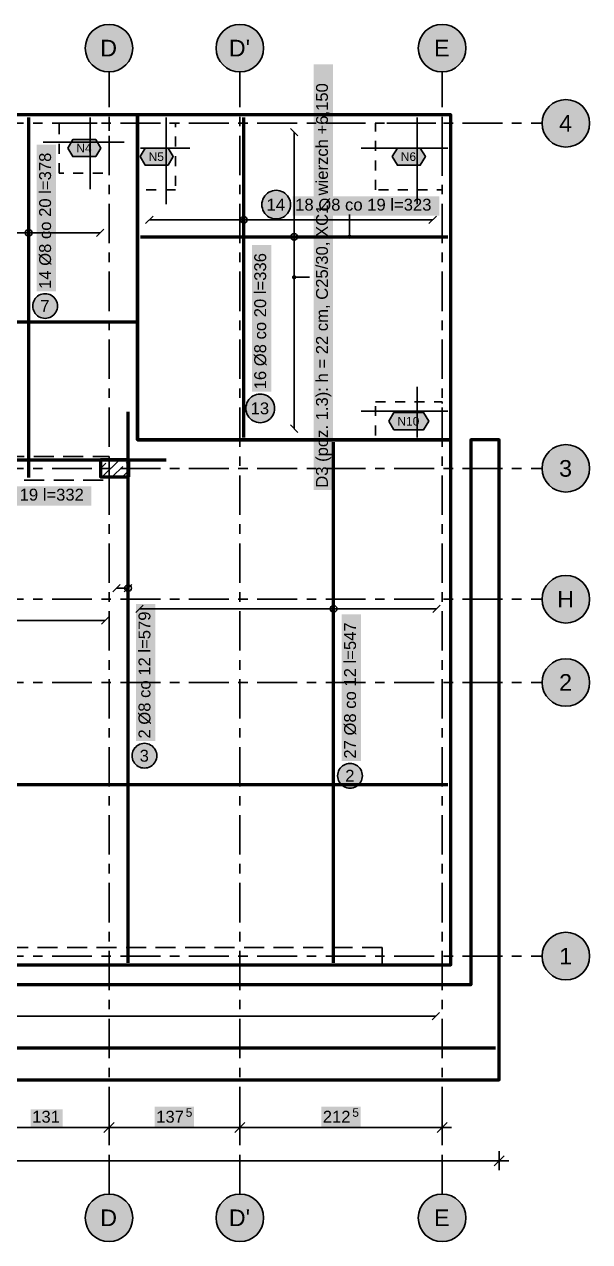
# Model space of a CAD drawing. Header units: metres. Extents: x -4.1 to 13.6, y -3 to 9.8.
# Drawn here: x 7.61 to 13.55, y -3 to 9.79 of the extents above; entities that cross this region are included whole.
import ezdxf

# ---------------------------------------------------------------- set-up
doc = ezdxf.new("R2010")
doc.units = ezdxf.units.M
for name, pattern in [('KRESKOWA', [5.25, 4.2, -1.05]), ('KRESKOWA_DROBNA', [3.15, 2.1, -1.05]), ('PUNKTOWA', [10.5, 8.4, -1.05, 0, -1.05])]:
    doc.linetypes.add(name, pattern=pattern)
for name, color, linetype, lineweight in [('A-KRESKOWANIE', 8, 'Continuous', 18), ('A-MASKA', 7, 'Continuous', 18), ('A-OPISY', 2, 'Continuous', 25), ('K-KONSTR', 7, 'Continuous', 50), ('K-OSIE', 1, 'PUNKTOWA', 25), ('K-WYMIARY', 1, 'Continuous', 25), ('K-ZBROJENIE', 1, 'Continuous', 100), ('K-ZBROJENIE-OPIS', 2, 'Continuous', 25)]:
    doc.layers.add(name, color=color, linetype=linetype, lineweight=lineweight)
doc.styles.add('PL_ARIAL', font='arial.ttf')

msp = doc.modelspace()

# ---------------------------------------------------------------- hatches: boundary and pattern name
at = {"layer": 'A-MASKA', "true_color": 0xffffff}
for points in [[(10.853, 4.896), (10.853, 9.369), (10.65, 9.369), (10.65, 4.896)], [(7.944, 6.985), (7.944, 8.525), (7.741, 8.525), (7.741, 6.985)], [(10.431, 7.781), (11.971, 7.781), (11.971, 7.983), (10.431, 7.983)], [(10.204, 5.93), (10.204, 7.47), (10.001, 7.47), (10.001, 5.93)], [(6.876, 4.733), (8.314, 4.733), (8.314, 4.936), (6.876, 4.936)], [(8.987, 2.261), (8.987, 3.699), (8.785, 3.699), (8.785, 2.261)], [(11.147, 2.05), (11.147, 3.59), (10.945, 3.59), (10.945, 2.05)], [(7.678, -1.792), (8.012, -1.792), (8.012, -1.61), (7.678, -1.61)], [(8.981, -1.792), (9.394, -1.792), (9.394, -1.583), (8.981, -1.583)], [(10.731, -1.792), (11.144, -1.792), (11.144, -1.583), (10.731, -1.583)]]:
    msp.add_hatch(color=7, dxfattribs=at).paths.add_polyline_path(points)
at = {"layer": 'A-OPISY', "true_color": 0x000000}
msp.add_hatch(color=7, dxfattribs=at).paths.add_polyline_path([(10.468, 7.133), (10.467, 7.138), (10.464, 7.144), (10.461, 7.148), (10.456, 7.152), (10.451, 7.154), (10.445, 7.155), (10.439, 7.154), (10.434, 7.152), (10.429, 7.148), (10.426, 7.144), (10.423, 7.138), (10.422, 7.133), (10.423, 7.127), (10.426, 7.121), (10.429, 7.117), (10.434, 7.113), (10.439, 7.111), (10.445, 7.11), (10.451, 7.111), (10.456, 7.113), (10.461, 7.117), (10.464, 7.121), (10.467, 7.127)])
at = {"layer": 'K-OSIE', "true_color": 0xffffff}
for points in [[(8.75, 9.54), (8.748, 9.573), (8.741, 9.605), (8.731, 9.636), (8.717, 9.665), (8.698, 9.692), (8.677, 9.717), (8.652, 9.738), (8.625, 9.757), (8.596, 9.771), (8.565, 9.781), (8.533, 9.788), (8.5, 9.79), (8.467, 9.788), (8.435, 9.781), (8.404, 9.771), (8.375, 9.757), (8.348, 9.738), (8.323, 9.717), (8.302, 9.692), (8.283, 9.665), (8.269, 9.636), (8.259, 9.605), (8.252, 9.573), (8.25, 9.54), (8.252, 9.507), (8.259, 9.475), (8.269, 9.444), (8.283, 9.415), (8.302, 9.388), (8.323, 9.363), (8.348, 9.342), (8.375, 9.323), (8.404, 9.309), (8.435, 9.299), (8.467, 9.292), (8.5, 9.29), (8.533, 9.292), (8.565, 9.299), (8.596, 9.309), (8.625, 9.323), (8.652, 9.342), (8.677, 9.363), (8.698, 9.388), (8.717, 9.415), (8.731, 9.444), (8.741, 9.475), (8.748, 9.507)], [(10.125, 9.54), (10.123, 9.573), (10.116, 9.605), (10.106, 9.636), (10.092, 9.665), (10.073, 9.692), (10.052, 9.717), (10.027, 9.738), (10, 9.757), (9.971, 9.771), (9.94, 9.781), (9.908, 9.788), (9.875, 9.79), (9.842, 9.788), (9.81, 9.781), (9.779, 9.771), (9.75, 9.757), (9.723, 9.738), (9.698, 9.717), (9.677, 9.692), (9.658, 9.665), (9.644, 9.636), (9.634, 9.605), (9.627, 9.573), (9.625, 9.54), (9.627, 9.507), (9.634, 9.475), (9.644, 9.444), (9.658, 9.415), (9.677, 9.388), (9.698, 9.363), (9.723, 9.342), (9.75, 9.323), (9.779, 9.309), (9.81, 9.299), (9.842, 9.292), (9.875, 9.29), (9.908, 9.292), (9.94, 9.299), (9.971, 9.309), (10, 9.323), (10.027, 9.342), (10.052, 9.363), (10.073, 9.388), (10.092, 9.415), (10.106, 9.444), (10.116, 9.475), (10.123, 9.507)], [(12.25, 9.54), (12.248, 9.573), (12.241, 9.605), (12.231, 9.636), (12.217, 9.665), (12.198, 9.692), (12.177, 9.717), (12.152, 9.738), (12.125, 9.757), (12.096, 9.771), (12.065, 9.781), (12.033, 9.788), (12, 9.79), (11.967, 9.788), (11.935, 9.781), (11.904, 9.771), (11.875, 9.757), (11.848, 9.738), (11.823, 9.717), (11.802, 9.692), (11.783, 9.665), (11.769, 9.636), (11.759, 9.605), (11.752, 9.573), (11.75, 9.54), (11.752, 9.507), (11.759, 9.475), (11.769, 9.444), (11.783, 9.415), (11.802, 9.388), (11.823, 9.363), (11.848, 9.342), (11.875, 9.323), (11.904, 9.309), (11.935, 9.299), (11.967, 9.292), (12, 9.29), (12.033, 9.292), (12.065, 9.299), (12.096, 9.309), (12.125, 9.323), (12.152, 9.342), (12.177, 9.363), (12.198, 9.388), (12.217, 9.415), (12.231, 9.444), (12.241, 9.475), (12.248, 9.507)], [(13.55, 8.75), (13.548, 8.783), (13.541, 8.815), (13.531, 8.846), (13.517, 8.875), (13.498, 8.902), (13.477, 8.927), (13.452, 8.948), (13.425, 8.967), (13.396, 8.981), (13.365, 8.991), (13.333, 8.998), (13.3, 9), (13.267, 8.998), (13.235, 8.991), (13.204, 8.981), (13.175, 8.967), (13.148, 8.948), (13.123, 8.927), (13.102, 8.902), (13.083, 8.875), (13.069, 8.846), (13.059, 8.815), (13.052, 8.783), (13.05, 8.75), (13.052, 8.717), (13.059, 8.685), (13.069, 8.654), (13.083, 8.625), (13.102, 8.598), (13.123, 8.573), (13.148, 8.552), (13.175, 8.533), (13.204, 8.519), (13.235, 8.509), (13.267, 8.502), (13.3, 8.5), (13.333, 8.502), (13.365, 8.509), (13.396, 8.519), (13.425, 8.533), (13.452, 8.552), (13.477, 8.573), (13.498, 8.598), (13.517, 8.625), (13.531, 8.654), (13.541, 8.685), (13.548, 8.717)], [(13.55, 5.125), (13.548, 5.158), (13.541, 5.19), (13.531, 5.221), (13.517, 5.25), (13.498, 5.277), (13.477, 5.302), (13.452, 5.323), (13.425, 5.342), (13.396, 5.356), (13.365, 5.366), (13.333, 5.373), (13.3, 5.375), (13.267, 5.373), (13.235, 5.366), (13.204, 5.356), (13.175, 5.342), (13.148, 5.323), (13.123, 5.302), (13.102, 5.277), (13.083, 5.25), (13.069, 5.221), (13.059, 5.19), (13.052, 5.158), (13.05, 5.125), (13.052, 5.092), (13.059, 5.06), (13.069, 5.029), (13.083, 5), (13.102, 4.973), (13.123, 4.948), (13.148, 4.927), (13.175, 4.908), (13.204, 4.894), (13.235, 4.884), (13.267, 4.877), (13.3, 4.875), (13.333, 4.877), (13.365, 4.884), (13.396, 4.894), (13.425, 4.908), (13.452, 4.927), (13.477, 4.948), (13.498, 4.973), (13.517, 5), (13.531, 5.029), (13.541, 5.06), (13.548, 5.092)], [(13.55, 3.75), (13.548, 3.783), (13.541, 3.815), (13.531, 3.846), (13.517, 3.875), (13.498, 3.902), (13.477, 3.927), (13.452, 3.948), (13.425, 3.967), (13.396, 3.981), (13.365, 3.991), (13.333, 3.998), (13.3, 4), (13.267, 3.998), (13.235, 3.991), (13.204, 3.981), (13.175, 3.967), (13.148, 3.948), (13.123, 3.927), (13.102, 3.902), (13.083, 3.875), (13.069, 3.846), (13.059, 3.815), (13.052, 3.783), (13.05, 3.75), (13.052, 3.717), (13.059, 3.685), (13.069, 3.654), (13.083, 3.625), (13.102, 3.598), (13.123, 3.573), (13.148, 3.552), (13.175, 3.533), (13.204, 3.519), (13.235, 3.509), (13.267, 3.502), (13.3, 3.5), (13.333, 3.502), (13.365, 3.509), (13.396, 3.519), (13.425, 3.533), (13.452, 3.552), (13.477, 3.573), (13.498, 3.598), (13.517, 3.625), (13.531, 3.654), (13.541, 3.685), (13.548, 3.717)], [(13.55, 2.875), (13.548, 2.908), (13.541, 2.94), (13.531, 2.971), (13.517, 3), (13.498, 3.027), (13.477, 3.052), (13.452, 3.073), (13.425, 3.092), (13.396, 3.106), (13.365, 3.116), (13.333, 3.123), (13.3, 3.125), (13.267, 3.123), (13.235, 3.116), (13.204, 3.106), (13.175, 3.092), (13.148, 3.073), (13.123, 3.052), (13.102, 3.027), (13.083, 3), (13.069, 2.971), (13.059, 2.94), (13.052, 2.908), (13.05, 2.875), (13.052, 2.842), (13.059, 2.81), (13.069, 2.779), (13.083, 2.75), (13.102, 2.723), (13.123, 2.698), (13.148, 2.677), (13.175, 2.658), (13.204, 2.644), (13.235, 2.634), (13.267, 2.627), (13.3, 2.625), (13.333, 2.627), (13.365, 2.634), (13.396, 2.644), (13.425, 2.658), (13.452, 2.677), (13.477, 2.698), (13.498, 2.723), (13.517, 2.75), (13.531, 2.779), (13.541, 2.81), (13.548, 2.842)], [(13.55, 0), (13.548, 0.033), (13.541, 0.065), (13.531, 0.096), (13.517, 0.125), (13.498, 0.152), (13.477, 0.177), (13.452, 0.198), (13.425, 0.217), (13.396, 0.231), (13.365, 0.241), (13.333, 0.248), (13.3, 0.25), (13.267, 0.248), (13.235, 0.241), (13.204, 0.231), (13.175, 0.217), (13.148, 0.198), (13.123, 0.177), (13.102, 0.152), (13.083, 0.125), (13.069, 0.096), (13.059, 0.065), (13.052, 0.033), (13.05, 0), (13.052, -0.033), (13.059, -0.065), (13.069, -0.096), (13.083, -0.125), (13.102, -0.152), (13.123, -0.177), (13.148, -0.198), (13.175, -0.217), (13.204, -0.231), (13.235, -0.241), (13.267, -0.248), (13.3, -0.25), (13.333, -0.248), (13.365, -0.241), (13.396, -0.231), (13.425, -0.217), (13.452, -0.198), (13.477, -0.177), (13.498, -0.152), (13.517, -0.125), (13.531, -0.096), (13.541, -0.065), (13.548, -0.033)], [(8.75, -2.75), (8.748, -2.717), (8.741, -2.685), (8.731, -2.654), (8.717, -2.625), (8.698, -2.598), (8.677, -2.573), (8.652, -2.552), (8.625, -2.533), (8.596, -2.519), (8.565, -2.509), (8.533, -2.502), (8.5, -2.5), (8.467, -2.502), (8.435, -2.509), (8.404, -2.519), (8.375, -2.533), (8.348, -2.552), (8.323, -2.573), (8.302, -2.598), (8.283, -2.625), (8.269, -2.654), (8.259, -2.685), (8.252, -2.717), (8.25, -2.75), (8.252, -2.783), (8.259, -2.815), (8.269, -2.846), (8.283, -2.875), (8.302, -2.902), (8.323, -2.927), (8.348, -2.948), (8.375, -2.967), (8.404, -2.981), (8.435, -2.991), (8.467, -2.998), (8.5, -3), (8.533, -2.998), (8.565, -2.991), (8.596, -2.981), (8.625, -2.967), (8.652, -2.948), (8.677, -2.927), (8.698, -2.902), (8.717, -2.875), (8.731, -2.846), (8.741, -2.815), (8.748, -2.783)], [(10.125, -2.75), (10.123, -2.717), (10.116, -2.685), (10.106, -2.654), (10.092, -2.625), (10.073, -2.598), (10.052, -2.573), (10.027, -2.552), (10, -2.533), (9.971, -2.519), (9.94, -2.509), (9.908, -2.502), (9.875, -2.5), (9.842, -2.502), (9.81, -2.509), (9.779, -2.519), (9.75, -2.533), (9.723, -2.552), (9.698, -2.573), (9.677, -2.598), (9.658, -2.625), (9.644, -2.654), (9.634, -2.685), (9.627, -2.717), (9.625, -2.75), (9.627, -2.783), (9.634, -2.815), (9.644, -2.846), (9.658, -2.875), (9.677, -2.902), (9.698, -2.927), (9.723, -2.948), (9.75, -2.967), (9.779, -2.981), (9.81, -2.991), (9.842, -2.998), (9.875, -3), (9.908, -2.998), (9.94, -2.991), (9.971, -2.981), (10, -2.967), (10.027, -2.948), (10.052, -2.927), (10.073, -2.902), (10.092, -2.875), (10.106, -2.846), (10.116, -2.815), (10.123, -2.783)], [(12.25, -2.75), (12.248, -2.717), (12.241, -2.685), (12.231, -2.654), (12.217, -2.625), (12.198, -2.598), (12.177, -2.573), (12.152, -2.552), (12.125, -2.533), (12.096, -2.519), (12.065, -2.509), (12.033, -2.502), (12, -2.5), (11.967, -2.502), (11.935, -2.509), (11.904, -2.519), (11.875, -2.533), (11.848, -2.552), (11.823, -2.573), (11.802, -2.598), (11.783, -2.625), (11.769, -2.654), (11.759, -2.685), (11.752, -2.717), (11.75, -2.75), (11.752, -2.783), (11.759, -2.815), (11.769, -2.846), (11.783, -2.875), (11.802, -2.902), (11.823, -2.927), (11.848, -2.948), (11.875, -2.967), (11.904, -2.981), (11.935, -2.991), (11.967, -2.998), (12, -3), (12.033, -2.998), (12.065, -2.991), (12.096, -2.981), (12.125, -2.967), (12.152, -2.948), (12.177, -2.927), (12.198, -2.902), (12.217, -2.875), (12.231, -2.846), (12.241, -2.815), (12.248, -2.783)]]:
    msp.add_hatch(color=7, dxfattribs=at).paths.add_polyline_path(points)
at = {"layer": 'K-ZBROJENIE-OPIS', "true_color": 0xffffff}
for points in [[(8.066, 8.49), (8.12, 8.58), (8.36, 8.58), (8.414, 8.49), (8.36, 8.4), (8.12, 8.4)], [(8.826, 8.4), (8.88, 8.49), (9.12, 8.49), (9.174, 8.4), (9.12, 8.31), (8.88, 8.31)], [(11.476, 8.4), (11.53, 8.49), (11.77, 8.49), (11.824, 8.4), (11.77, 8.31), (11.53, 8.31)], [(10.407, 7.896), (10.406, 7.916), (10.402, 7.935), (10.396, 7.954), (10.387, 7.971), (10.376, 7.988), (10.363, 8.003), (10.348, 8.016), (10.332, 8.027), (10.314, 8.035), (10.296, 8.042), (10.276, 8.046), (10.256, 8.047), (10.237, 8.046), (10.217, 8.042), (10.199, 8.035), (10.181, 8.027), (10.164, 8.016), (10.15, 8.003), (10.137, 7.988), (10.126, 7.971), (10.117, 7.954), (10.111, 7.935), (10.107, 7.916), (10.105, 7.896), (10.107, 7.876), (10.111, 7.857), (10.117, 7.838), (10.126, 7.82), (10.137, 7.804), (10.15, 7.789), (10.164, 7.776), (10.181, 7.765), (10.199, 7.756), (10.217, 7.75), (10.237, 7.746), (10.256, 7.745), (10.276, 7.746), (10.296, 7.75), (10.314, 7.756), (10.332, 7.765), (10.348, 7.776), (10.363, 7.789), (10.376, 7.804), (10.387, 7.82), (10.396, 7.838), (10.402, 7.857), (10.406, 7.876)], [(7.959, 6.83), (7.958, 6.847), (7.954, 6.864), (7.949, 6.88), (7.941, 6.895), (7.932, 6.91), (7.921, 6.922), (7.908, 6.934), (7.894, 6.943), (7.878, 6.951), (7.862, 6.956), (7.846, 6.959), (7.829, 6.96), (7.812, 6.959), (7.795, 6.956), (7.779, 6.951), (7.764, 6.943), (7.75, 6.934), (7.737, 6.922), (7.726, 6.91), (7.716, 6.895), (7.709, 6.88), (7.703, 6.864), (7.7, 6.847), (7.699, 6.83), (7.7, 6.813), (7.703, 6.797), (7.709, 6.781), (7.716, 6.765), (7.726, 6.751), (7.737, 6.739), (7.75, 6.727), (7.764, 6.718), (7.779, 6.71), (7.795, 6.705), (7.812, 6.702), (7.829, 6.7), (7.846, 6.702), (7.862, 6.705), (7.878, 6.71), (7.894, 6.718), (7.908, 6.727), (7.921, 6.739), (7.932, 6.751), (7.941, 6.765), (7.949, 6.781), (7.954, 6.797), (7.958, 6.813)], [(10.24, 5.755), (10.239, 5.775), (10.235, 5.794), (10.228, 5.813), (10.22, 5.831), (10.209, 5.847), (10.196, 5.862), (10.181, 5.875), (10.164, 5.886), (10.147, 5.895), (10.128, 5.901), (10.109, 5.905), (10.089, 5.906), (10.069, 5.905), (10.05, 5.901), (10.031, 5.895), (10.013, 5.886), (9.997, 5.875), (9.982, 5.862), (9.969, 5.847), (9.958, 5.831), (9.949, 5.813), (9.943, 5.794), (9.939, 5.775), (9.938, 5.755), (9.939, 5.736), (9.943, 5.716), (9.949, 5.697), (9.958, 5.68), (9.969, 5.663), (9.982, 5.648), (9.997, 5.635), (10.013, 5.624), (10.031, 5.616), (10.05, 5.609), (10.069, 5.605), (10.089, 5.604), (10.109, 5.605), (10.128, 5.609), (10.147, 5.616), (10.164, 5.624), (10.181, 5.635), (10.196, 5.648), (10.209, 5.663), (10.22, 5.68), (10.228, 5.697), (10.235, 5.716), (10.239, 5.736)], [(11.44, 5.62), (11.494, 5.71), (11.806, 5.71), (11.86, 5.62), (11.806, 5.53), (11.494, 5.53)], [(9.002, 2.106), (9.001, 2.123), (8.998, 2.139), (8.993, 2.155), (8.985, 2.171), (8.976, 2.185), (8.964, 2.197), (8.952, 2.209), (8.937, 2.218), (8.922, 2.226), (8.906, 2.231), (8.889, 2.234), (8.872, 2.236), (8.856, 2.234), (8.839, 2.231), (8.823, 2.226), (8.807, 2.218), (8.793, 2.209), (8.781, 2.197), (8.769, 2.185), (8.76, 2.171), (8.752, 2.155), (8.747, 2.139), (8.744, 2.123), (8.742, 2.106), (8.744, 2.089), (8.747, 2.072), (8.752, 2.056), (8.76, 2.041), (8.769, 2.026), (8.781, 2.014), (8.793, 2.002), (8.807, 1.993), (8.823, 1.985), (8.839, 1.98), (8.856, 1.977), (8.872, 1.976), (8.889, 1.977), (8.906, 1.98), (8.922, 1.985), (8.937, 1.993), (8.952, 2.002), (8.964, 2.014), (8.976, 2.026), (8.985, 2.041), (8.993, 2.056), (8.998, 2.072), (9.001, 2.089)], [(11.162, 1.895), (11.161, 1.912), (11.158, 1.929), (11.153, 1.945), (11.145, 1.96), (11.136, 1.974), (11.124, 1.987), (11.112, 1.998), (11.097, 2.008), (11.082, 2.015), (11.066, 2.021), (11.049, 2.024), (11.032, 2.025), (11.016, 2.024), (10.999, 2.021), (10.983, 2.015), (10.967, 2.008), (10.953, 1.998), (10.941, 1.987), (10.929, 1.974), (10.92, 1.96), (10.912, 1.945), (10.907, 1.929), (10.904, 1.912), (10.902, 1.895), (10.904, 1.878), (10.907, 1.861), (10.912, 1.845), (10.92, 1.83), (10.929, 1.816), (10.941, 1.803), (10.953, 1.792), (10.967, 1.782), (10.983, 1.775), (10.999, 1.769), (11.016, 1.766), (11.032, 1.765), (11.049, 1.766), (11.066, 1.769), (11.082, 1.775), (11.097, 1.782), (11.112, 1.792), (11.124, 1.803), (11.136, 1.816), (11.145, 1.83), (11.153, 1.845), (11.158, 1.861), (11.161, 1.878)]]:
    msp.add_hatch(color=7, dxfattribs=at).paths.add_polyline_path(points)
at = {"layer": 'K-ZBROJENIE-OPIS', "true_color": 0x000000}
msp.add_hatch(color=7, dxfattribs=at).paths.add_polyline_path([(11.049, 7.558), (11.048, 7.564), (11.046, 7.57), (11.042, 7.574), (11.038, 7.578), (11.032, 7.58), (11.026, 7.581), (11.021, 7.58), (11.015, 7.578), (11.01, 7.574), (11.007, 7.57), (11.005, 7.564), (11.004, 7.558), (11.005, 7.553), (11.007, 7.547), (11.01, 7.542), (11.015, 7.539), (11.021, 7.537), (11.026, 7.536), (11.032, 7.537), (11.038, 7.539), (11.042, 7.542), (11.046, 7.547), (11.048, 7.553)])

# ---------------------------------------------------------------- linework, layer by layer
at = {"layer": 'A-KRESKOWANIE', "lineweight": 25, "ltscale": 0.05}
for points in [[(8.41, 5.122), (8.468, 5.18)], [(8.429, 5.035), (8.609, 5.215)], [(8.503, 5.215), (8.503, 5.215)], [(8.538, 5.038), (8.644, 5.144)], [(8.68, 5.18), (8.71, 5.21)], [(8.641, 5.035), (8.71, 5.104)]]:
    msp.add_lwpolyline(points, dxfattribs=at)
at = {"layer": 'A-OPISY', "lineweight": 35, "ltscale": 0.05}
msp.add_lwpolyline([(10.445, 7.133), (10.605, 7.133)], dxfattribs=at)
at = {"layer": 'K-KONSTR', "lineweight": 70, "ltscale": 0.05}
for points in [[(-0.09, -0.09), (12.09, -0.09), (12.09, 5.425), (8.8, 5.425), (8.8, 8.84), (3.575, 8.84), (3.575, 5.425), (-0.09, 5.425)], [(8.8, 5.425), (12.09, 5.425), (12.09, 8.84), (8.8, 8.84)], [(-2.4, -1.3), (12.6, -1.3), (12.6, 5.425), (12.3, 5.425), (12.3, -0.3), (-1.3, -0.3), (-1.3, 5.425), (-2.4, 5.425)], [(8.71, 5.035), (8.71, 5.215), (8.41, 5.215), (8.41, 5.035)]]:
    msp.add_lwpolyline(points, close=True, dxfattribs=at)
at = {"layer": 'K-KONSTR', "linetype": 'KRESKOWA', "lineweight": 35, "ltscale": 0.05, "flags": 128}
for points in [[(8.5, 5.25), (8.5, 5), (5.875, 5), (5.875, 5.25)], [(11.37, 0.09), (11.37, -0.09), (3.85, -0.09), (3.85, 0.09)]]:
    msp.add_lwpolyline(points, close=True, dxfattribs=at)
at = {"layer": 'K-OSIE', "linetype": 'PUNKTOWA', "lineweight": 35, "ltscale": 0.049248, "flags": 128}
for points in [[(8.5, -2.5), (8.5, 9.29)], [(9.875, -2.5), (9.875, 9.29)], [(12, -2.5), (12, 9.29)]]:
    msp.add_lwpolyline(points, dxfattribs=at)
at = {"layer": 'K-OSIE', "linetype": 'PUNKTOWA', "lineweight": 35, "ltscale": 0.049865, "flags": 128}
for points in [[(-3.6, 8.75), (13.05, 8.75)], [(-3.6, 5.125), (13.05, 5.125)], [(-3.6, 3.75), (13.05, 3.75)], [(-3.6, 2.875), (13.05, 2.875)], [(-3.6, 0), (13.05, 0)]]:
    msp.add_lwpolyline(points, dxfattribs=at)
at = {"layer": 'K-OSIE', "linetype": 'Continuous', "lineweight": 35, "ltscale": 0.05}
for centre in [(8.5, 9.54), (9.875, 9.54), (12, 9.54), (13.3, 8.75), (13.3, 5.125), (13.3, 3.75), (13.3, 2.875), (13.3, 0), (8.5, -2.75), (9.875, -2.75), (12, -2.75)]:
    msp.add_circle(centre, 0.25, dxfattribs=at)
at = {"layer": 'K-WYMIARY', "lineweight": 35, "ltscale": 0.05}
for points in [[(8.447, -1.853), (8.553, -1.747)], [(8.5, -1.7), (8.5, -1.9)], [(9.822, -1.853), (9.928, -1.747)], [(9.875, -1.7), (9.875, -1.9)], [(11.947, -1.853), (12.053, -1.747)], [(12, -1.7), (12, -1.9)], [(-1.1, -1.8), (12.1, -1.8)], [(-2.5, -2.15), (12.7, -2.15)], [(12.547, -2.203), (12.653, -2.097)], [(12.6, -2.05), (12.6, -2.25)]]:
    msp.add_lwpolyline(points, dxfattribs=at)
at = {"layer": 'K-ZBROJENIE', "lineweight": 70, "ltscale": 0.05}
for points in [[(7.656, 5.03), (7.656, 8.81)], [(9.916, 5.45), (9.916, 8.81)], [(8.83, 7.558), (12.06, 7.558)], [(5.78, 6.666), (8.78, 6.666)], [(8.7, -0.07), (8.7, 5.72)], [(10.86, -0.07), (10.86, 5.4)], [(5.78, 5.216), (9.1, 5.216)], [(-0.07, 1.803), (12.06, 1.803)], [(-2.36, -0.965), (12.56, -0.965)]]:
    msp.add_lwpolyline(points, dxfattribs=at)
at = {"layer": 'K-ZBROJENIE', "lineweight": 35, "ltscale": 0.05}
for points in [[(8.303, 8.06), (8.303, 8.81)], [(9.1, 7.9), (9.1, 8.81)], [(11.738, 7.9), (11.738, 8.81)], [(7.81, 8.553), (8.66, 8.553)], [(8.83, 8.488), (9.35, 8.488)], [(11.15, 8.488), (12.06, 8.488)], [(11.738, 5.45), (11.738, 5.98)], [(11.15, 5.725), (12.06, 5.725)]]:
    msp.add_lwpolyline(points, dxfattribs=at)
at = {"layer": 'K-ZBROJENIE-OPIS', "linetype": 'KRESKOWA_DROBNA', "lineweight": 35, "ltscale": 0.05, "flags": 128}
for points in [[(7.975, 8.225), (7.975, 8.75), (8.5, 8.75), (8.5, 8.225)], [(9.2, 8.05), (8.8, 8.05), (8.8, 8.75), (9.2, 8.75)], [(11.3, 8.05), (11.3, 8.75), (12, 8.75), (12, 8.05)], [(11.3, 5.825), (12, 5.825), (12, 5.425), (11.3, 5.425)]]:
    msp.add_lwpolyline(points, close=True, dxfattribs=at)
at = {"layer": 'K-ZBROJENIE-OPIS', "lineweight": 35, "ltscale": 0.05}
for points in [[(10.484, 8.619), (10.406, 8.697)], [(10.445, 5.542), (10.445, 8.658)], [(8.885, 7.696), (8.963, 7.774)], [(8.924, 7.735), (11.901, 7.735)], [(11.026, 7.558), (11.026, 7.793)], [(11.862, 7.696), (11.94, 7.774)], [(5.969, 7.6), (8.406, 7.6)], [(8.367, 7.562), (8.445, 7.639)], [(10.484, 5.503), (10.406, 5.581)], [(8.541, 3.828), (8.619, 3.906)], [(8.58, 3.867), (8.7, 3.867)], [(8.661, 3.828), (8.739, 3.906)], [(8.781, 3.611), (8.859, 3.688)], [(8.82, 3.65), (11.94, 3.65)], [(11.901, 3.611), (11.979, 3.688)], [(3.9, 3.527), (8.46, 3.527)], [(8.421, 3.488), (8.499, 3.566)], [(-1.265, -0.631), (11.935, -0.631)], [(11.896, -0.67), (11.974, -0.592)]]:
    msp.add_lwpolyline(points, dxfattribs=at)
for points in [[(8.066, 8.49), (8.12, 8.58), (8.36, 8.58), (8.414, 8.49), (8.36, 8.4), (8.12, 8.4)], [(8.826, 8.4), (8.88, 8.49), (9.12, 8.49), (9.174, 8.4), (9.12, 8.31), (8.88, 8.31)], [(11.476, 8.4), (11.53, 8.49), (11.77, 8.49), (11.824, 8.4), (11.77, 8.31), (11.53, 8.31)], [(10.407, 7.896), (10.406, 7.916), (10.402, 7.935), (10.396, 7.954), (10.387, 7.971), (10.376, 7.988), (10.363, 8.003), (10.348, 8.016), (10.332, 8.027), (10.314, 8.035), (10.296, 8.042), (10.276, 8.046), (10.256, 8.047), (10.237, 8.046), (10.217, 8.042), (10.199, 8.035), (10.181, 8.027), (10.164, 8.016), (10.15, 8.003), (10.137, 7.988), (10.126, 7.971), (10.117, 7.954), (10.111, 7.935), (10.107, 7.916), (10.105, 7.896), (10.107, 7.876), (10.111, 7.857), (10.117, 7.838), (10.126, 7.82), (10.137, 7.804), (10.15, 7.789), (10.164, 7.776), (10.181, 7.765), (10.199, 7.756), (10.217, 7.75), (10.237, 7.746), (10.256, 7.745), (10.276, 7.746), (10.296, 7.75), (10.314, 7.756), (10.332, 7.765), (10.348, 7.776), (10.363, 7.789), (10.376, 7.804), (10.387, 7.82), (10.396, 7.838), (10.402, 7.857), (10.406, 7.876)], [(7.959, 6.83), (7.958, 6.847), (7.954, 6.864), (7.949, 6.88), (7.941, 6.895), (7.932, 6.91), (7.921, 6.922), (7.908, 6.934), (7.894, 6.943), (7.878, 6.951), (7.862, 6.956), (7.846, 6.959), (7.829, 6.96), (7.812, 6.959), (7.795, 6.956), (7.779, 6.951), (7.764, 6.943), (7.75, 6.934), (7.737, 6.922), (7.726, 6.91), (7.716, 6.895), (7.709, 6.88), (7.703, 6.864), (7.7, 6.847), (7.699, 6.83), (7.7, 6.813), (7.703, 6.797), (7.709, 6.781), (7.716, 6.765), (7.726, 6.751), (7.737, 6.739), (7.75, 6.727), (7.764, 6.718), (7.779, 6.71), (7.795, 6.705), (7.812, 6.702), (7.829, 6.7), (7.846, 6.702), (7.862, 6.705), (7.878, 6.71), (7.894, 6.718), (7.908, 6.727), (7.921, 6.739), (7.932, 6.751), (7.941, 6.765), (7.949, 6.781), (7.954, 6.797), (7.958, 6.813)], [(10.24, 5.755), (10.239, 5.775), (10.235, 5.794), (10.228, 5.813), (10.22, 5.831), (10.209, 5.847), (10.196, 5.862), (10.181, 5.875), (10.164, 5.886), (10.147, 5.895), (10.128, 5.901), (10.109, 5.905), (10.089, 5.906), (10.069, 5.905), (10.05, 5.901), (10.031, 5.895), (10.013, 5.886), (9.997, 5.875), (9.982, 5.862), (9.969, 5.847), (9.958, 5.831), (9.949, 5.813), (9.943, 5.794), (9.939, 5.775), (9.938, 5.755), (9.939, 5.736), (9.943, 5.716), (9.949, 5.697), (9.958, 5.68), (9.969, 5.663), (9.982, 5.648), (9.997, 5.635), (10.013, 5.624), (10.031, 5.616), (10.05, 5.609), (10.069, 5.605), (10.089, 5.604), (10.109, 5.605), (10.128, 5.609), (10.147, 5.616), (10.164, 5.624), (10.181, 5.635), (10.196, 5.648), (10.209, 5.663), (10.22, 5.68), (10.228, 5.697), (10.235, 5.716), (10.239, 5.736)], [(11.44, 5.62), (11.494, 5.71), (11.806, 5.71), (11.86, 5.62), (11.806, 5.53), (11.494, 5.53)], [(9.002, 2.106), (9.001, 2.123), (8.998, 2.139), (8.993, 2.155), (8.985, 2.171), (8.976, 2.185), (8.964, 2.197), (8.952, 2.209), (8.937, 2.218), (8.922, 2.226), (8.906, 2.231), (8.889, 2.234), (8.872, 2.236), (8.856, 2.234), (8.839, 2.231), (8.823, 2.226), (8.807, 2.218), (8.793, 2.209), (8.781, 2.197), (8.769, 2.185), (8.76, 2.171), (8.752, 2.155), (8.747, 2.139), (8.744, 2.123), (8.742, 2.106), (8.744, 2.089), (8.747, 2.072), (8.752, 2.056), (8.76, 2.041), (8.769, 2.026), (8.781, 2.014), (8.793, 2.002), (8.807, 1.993), (8.823, 1.985), (8.839, 1.98), (8.856, 1.977), (8.872, 1.976), (8.889, 1.977), (8.906, 1.98), (8.922, 1.985), (8.937, 1.993), (8.952, 2.002), (8.964, 2.014), (8.976, 2.026), (8.985, 2.041), (8.993, 2.056), (8.998, 2.072), (9.001, 2.089)], [(11.162, 1.895), (11.161, 1.912), (11.158, 1.929), (11.153, 1.945), (11.145, 1.96), (11.136, 1.974), (11.124, 1.987), (11.112, 1.998), (11.097, 2.008), (11.082, 2.015), (11.066, 2.021), (11.049, 2.024), (11.032, 2.025), (11.016, 2.024), (10.999, 2.021), (10.983, 2.015), (10.967, 2.008), (10.953, 1.998), (10.941, 1.987), (10.929, 1.974), (10.92, 1.96), (10.912, 1.945), (10.907, 1.929), (10.904, 1.912), (10.902, 1.895), (10.904, 1.878), (10.907, 1.861), (10.912, 1.845), (10.92, 1.83), (10.929, 1.816), (10.941, 1.803), (10.953, 1.792), (10.967, 1.782), (10.983, 1.775), (10.999, 1.769), (11.016, 1.766), (11.032, 1.765), (11.049, 1.766), (11.066, 1.769), (11.082, 1.775), (11.097, 1.782), (11.112, 1.792), (11.124, 1.803), (11.136, 1.816), (11.145, 1.83), (11.153, 1.845), (11.158, 1.861), (11.161, 1.878)]]:
    msp.add_lwpolyline(points, close=True, dxfattribs=at)
for centre in [(9.916, 7.735), (7.656, 7.6), (10.445, 7.558), (8.7, 3.867), (10.86, 3.65)]:
    msp.add_circle(centre, 0.035, dxfattribs=at)

# ---------------------------------------------------------------- texts
at = {"layer": 'A-OPISY', "style": 'PL_ARIAL'}
msp.add_text('D3 (poz. 1.3): h = 22 cm, C25/30, XC1, wierzch +6,150', height=0.125, rotation=90, dxfattribs=at).set_placement((10.8, 4.921))
at = {"layer": 'K-OSIE', "style": 'PL_ARIAL'}
for s, p in [('D', (8.408, 9.453)), ("D'", (9.759, 9.453)), ('E', (11.915, 9.453)), ('4', (13.229, 8.662)), ('3', (13.229, 5.037)), ('H', (13.208, 3.663)), ('2', (13.229, 2.788)), ('1', (13.229, -0.088)), ('D', (8.408, -2.837)), ("D'", (9.759, -2.837)), ('E', (11.915, -2.837))]:
    msp.add_text(s, height=0.175, dxfattribs=at).set_placement(p)
at = {"layer": 'K-WYMIARY', "style": 'PL_ARIAL'}
for s, height, p in [('131', 0.125, (7.693, -1.75)), ('137', 0.125, (8.996, -1.75)), ('5', 0.09, (9.306, -1.688)), ('212', 0.125, (10.746, -1.75)), ('5', 0.09, (11.056, -1.688))]:
    msp.add_text(s, height=height, dxfattribs=at).set_placement(p)
at = {"layer": 'K-ZBROJENIE-OPIS', "style": 'PL_ARIAL'}
for s, height, p in [('N4', 0.09, (8.156, 8.445)), ('N5', 0.09, (8.916, 8.355)), ('N6', 0.09, (11.566, 8.355)), ('14', 0.125, (10.155, 7.833)), ('18 Ø8 co 19 l=323', 0.125, (10.456, 7.833)), ('7', 0.125, (7.778, 6.768)), ('13', 0.125, (9.988, 5.693)), ('N10', 0.09, (11.53, 5.575)), ('2 Ø8 co 19 l=332', 0.125, (6.901, 4.786)), ('3', 0.125, (8.822, 2.043)), ('2', 0.125, (10.982, 1.833))]:
    msp.add_text(s, height=height, dxfattribs=at).set_placement(p)
for s, p in [('14 Ø8 co 20 l=378', (7.891, 7.01)), ('16 Ø8 co 20 l=336', (10.151, 5.955)), ('2 Ø8 co 12 l=579', (8.935, 2.286)), ('27 Ø8 co 12 l=547', (11.095, 2.075))]:
    msp.add_text(s, height=0.125, rotation=90, dxfattribs=at).set_placement(p)

doc.saveas('drawing.dxf')
